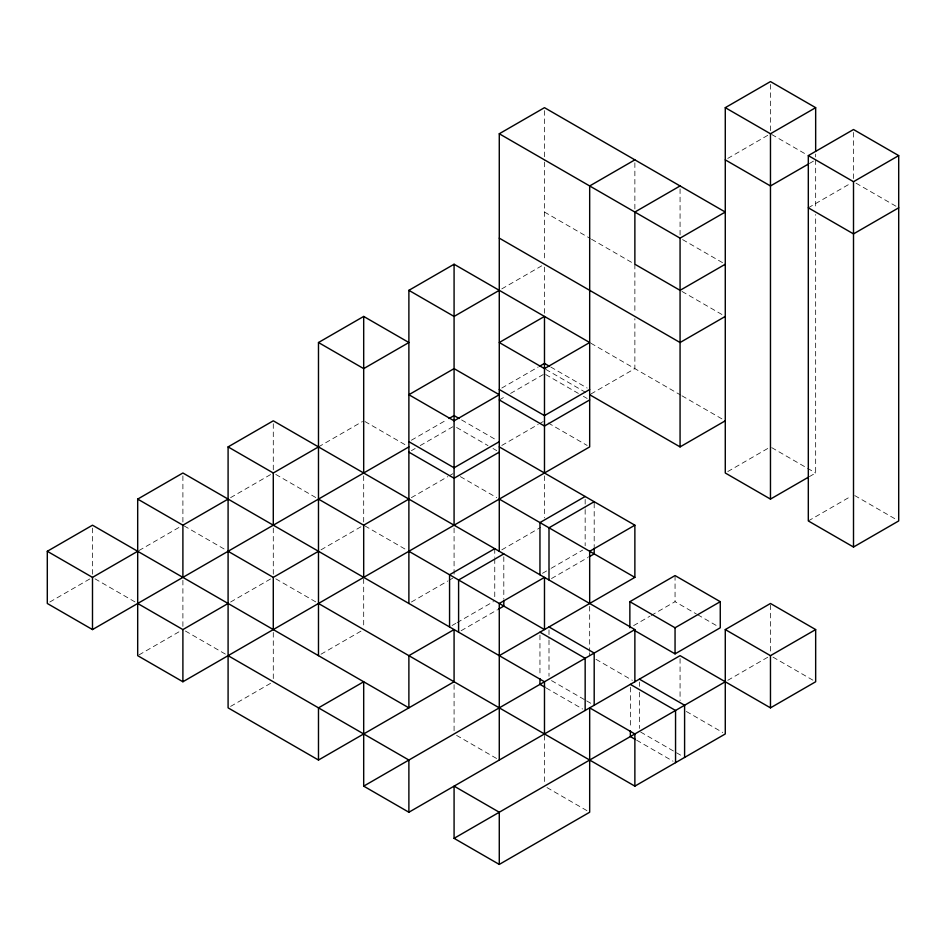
<?xml version="1.0" encoding="UTF-8"?>
<svg xmlns="http://www.w3.org/2000/svg" width="946" height="946" viewBox="0 0 946 946"><rect width="100%" height="100%" fill="white"/><g stroke="black" fill="none" stroke-linecap="round" stroke-linejoin="round"><path stroke-width="0.71" stroke-dasharray="4.73 3.55" d="M501.794 288.885L543.217 264.963M727.781 158.408L769.216 134.486M49.807 602.023L91.242 578.112M138.956 550.56L180.379 526.638M230.599 497.643L270.781 474.454M318.483 446.902L362.436 421.538M809.386 163.481L814.411 160.584M808.31 207.801L850.986 183.157M411.392 440.233L446.547 419.941M501.794 388.049L538.203 367.024M411.392 450.674L415.164 448.499M420.178 445.601L452.827 426.752M499.275 399.933L505.554 396.315M510.58 393.418L543.217 374.569M138.956 654.939L180.379 631.017M230.599 602.023L272.034 578.112M321.001 549.839L362.436 525.917M411.392 497.643L447.801 476.63M449.054 475.897L452.827 473.733M501.794 445.46L538.203 424.435M539.457 423.713L543.217 421.538M590.931 393.997L634.872 368.621L634.872 318.636M230.599 706.402L272.034 682.492M321.001 654.218L362.436 630.296M411.392 602.023L447.801 581.01M449.054 580.276L452.827 578.112M501.794 549.839L540.71 527.371M452.07 625.507L455.842 623.343M457.095 622.61L493.505 601.597M542.472 573.323L550.004 568.972M551.258 568.25L582.641 550.123M727.781 471.557L770.47 446.902M461.116 630.734L497.525 609.709M551.506 578.538L587.915 557.525M809.386 476.63L815.665 473L815.665 214.517M808.31 520.939L850.986 496.295M633.631 625.602L649.949 616.177M651.203 615.456L675.054 601.68L696.398 614.001M727.781 680.316L769.216 656.394M771.723 134.486L806.879 154.789M856.012 183.157L897.447 207.079M682.586 239.598L722.756 262.787M544.482 212.058L590.316 238.51M591.581 239.255L632.33 262.775M681.983 291.439L722.72 314.959M590.931 343.256L680.706 395.085M681.983 395.818L725.275 420.816M771.723 447.635L815.665 473M854.758 495.574L896.193 519.496M550.761 367.024L587.17 388.049M545.736 369.354L587.17 393.264M545.736 374.569L578.373 393.418M583.398 396.315L587.17 398.491M548.242 422.992L587.17 445.46M461.613 419.941L496.768 440.233M456.599 427.486L487.982 445.601M493.008 448.499L496.768 450.674M364.943 421.538L406.378 445.46M460.359 476.63L496.768 497.643M772.977 657.115L813.158 680.316M697.663 614.723L718.995 627.044M275.806 474.454L315.976 497.643M364.943 525.917L406.378 549.839M595.956 659.291L632.366 680.316M686.347 711.475L722.756 732.5M551.506 680.6L585.408 700.17M586.662 700.903L592.941 704.522M640.655 732.062L682.078 755.984M546.232 687.99L582.641 709.015M636.634 740.186L673.044 761.211M184.151 525.917L225.586 549.839M275.806 578.834L315.976 602.023M456.599 735.397L498.022 759.319M546.989 787.592L587.17 810.781M95.014 578.834L135.183 602.023M185.404 631.017L225.586 654.218M853.505 132.416L853.505 178.806M815.665 154.056L815.665 156.965M815.665 159.862L815.665 208.605M770.47 84.478L770.47 130.867M770.47 604.932L770.47 654.218M680.068 188.857L680.068 235.247M680.068 658.57L680.068 700.608M675.054 575.582L675.054 601.68M639.39 682.054L639.39 686.394M639.39 692.2L639.39 728.444M634.872 162.807L634.872 209.846M634.872 264.241L634.872 312.759M630.355 687.269L630.355 727.864M594.194 503.154L594.194 546.646M589.677 606.374L589.677 651.321M589.677 652.764L589.677 655.661M585.16 499.382L585.16 508.085M585.16 509.539L585.16 545.783M548.999 629.859L548.999 638.562M548.999 640.004L548.999 676.248M544.482 110.611L544.482 160.595M544.482 162.073L544.482 261.344M544.482 267.139L544.482 314.983M544.482 475.897L544.482 517.947M544.482 735.397L544.482 784.695M539.953 635.085L539.953 675.669M503.804 556.792L503.804 598.842M494.758 548.68L494.758 557.371M494.758 558.826L494.758 597.967M454.08 528.093L454.08 574.482M454.08 684.656L454.08 732.5M363.69 475.897L363.69 522.298M363.69 578.834L363.69 626.678M273.288 423.713L273.288 470.103M273.288 528.093L273.288 574.482M273.288 632.472L273.288 678.861M182.897 475.897L182.897 522.298M182.897 580.276L182.897 626.678M92.495 528.093L92.495 574.482"/><path stroke-width="1.42" d="M499.275 133.764L544.482 107.667L725.275 212.046L680.068 238.144L499.275 133.764L499.275 551.282M318.483 342.523L363.69 316.437L408.885 342.523L363.69 368.621L318.483 342.523L318.483 655.661M408.885 603.477L408.885 290.339L454.08 264.241L589.677 342.523L544.482 368.621L499.275 342.523L544.482 316.437L544.482 473M634.872 159.862L589.677 185.96L589.677 446.902L182.897 681.759L137.69 655.661L137.69 499.098L182.897 473L544.482 681.759L544.482 733.954M808.132 477.352L770.47 499.098L725.275 473L725.275 107.667L770.47 81.581L815.665 107.667L815.665 151.159M408.885 446.902L92.495 629.575L47.3 603.477L47.3 551.282L92.495 525.196L408.885 707.856L408.885 655.661L454.08 629.575L454.08 681.759L318.483 760.04L228.092 707.856L228.092 446.902L273.288 420.816L634.872 629.575L634.872 681.759M499.275 290.339L454.08 316.437L408.885 290.339M680.068 185.96L634.872 212.046L634.872 264.241L680.068 290.339L725.275 264.241M725.275 107.667L770.47 133.764L815.665 107.667M808.31 155.605L853.505 129.519L898.7 155.605L898.7 520.939L853.505 547.036L808.31 520.939L808.31 155.605L853.505 181.703L898.7 155.605M47.3 551.282L92.495 577.379L137.69 551.282M137.69 499.098L182.897 525.196L228.092 499.098M228.092 446.902L273.288 473L318.483 446.902M808.132 164.214L770.47 185.96L725.275 159.862M449.054 418.487L454.08 415.59L459.106 418.487M539.457 366.303L544.482 363.406L549.496 366.303M898.7 207.801L853.505 233.899L808.31 207.801M499.275 441.687L454.08 467.785L408.885 441.687M589.677 389.504L544.482 415.59L499.275 389.504M137.69 603.477L182.897 629.575L228.092 603.477M228.092 551.282L273.288 577.379L318.483 551.282M318.483 499.098L363.69 525.196L408.885 499.098M725.275 316.437L680.068 342.523L499.275 238.144M499.275 452.129L454.08 478.227L408.885 452.129M589.677 399.933L544.482 426.031L499.275 399.933M494.758 548.68L449.563 574.766L449.563 626.962M585.16 496.484L539.953 522.582L539.953 574.778M589.677 394.719L680.068 446.902L725.275 420.816M503.804 553.895L458.597 579.993L458.597 632.176M594.194 501.711L548.999 527.797L548.999 579.993M499.275 655.661L634.872 577.379L634.872 525.196L589.677 551.282L589.677 603.477M498.779 608.988L503.804 606.09L503.804 600.284M589.169 556.792L594.194 553.895L594.194 548.101M629.859 627.777L629.859 601.68L675.054 575.582L720.261 601.68L720.261 627.777L675.054 653.863L634.884 630.675M318.483 760.04L318.483 707.856L363.69 681.759L363.69 786.138L634.872 629.575M629.859 601.68L675.054 627.777L720.261 601.68M363.69 786.138L408.885 812.236L680.068 655.661L770.47 707.856L815.665 681.759L815.665 629.575L770.47 603.477L725.275 629.575L725.275 733.954L634.872 786.138L318.483 603.477M454.08 838.333L499.275 864.419L499.275 812.236L454.08 786.138L454.08 838.333L725.275 681.759M725.275 629.575L770.47 655.661L815.665 629.575M499.275 864.419L589.677 812.236L589.677 707.856L634.872 733.954L634.872 786.138M499.275 446.902L634.872 525.196M499.275 499.098L634.872 577.379M548.999 626.962L594.194 653.059L594.194 705.243M639.39 679.145L684.597 705.243L684.597 757.439M408.885 551.282L544.482 629.575L544.482 577.379L499.275 603.477L499.275 760.04M539.953 632.176L585.16 658.274L585.16 710.47M630.355 684.372L675.55 710.47L675.55 762.653M544.979 687.269L539.953 684.372L539.953 678.578M635.381 739.465L630.355 736.556L630.355 730.761M228.092 655.661L408.885 760.04L408.885 812.236M853.505 181.703L853.505 547.036M770.47 133.764L770.47 499.098M770.47 655.661L770.47 707.856M680.068 238.144L680.068 446.902M675.054 627.777L675.054 653.863M454.08 264.241L454.08 525.196M363.69 316.437L363.69 473M363.69 525.196L363.69 577.379M273.288 473L273.288 525.196M273.288 577.379L273.288 629.575M182.897 525.196L182.897 577.379M182.897 629.575L182.897 681.759M92.495 577.379L92.495 629.575M454.08 368.621L408.885 394.719L454.08 420.816L499.275 394.719L454.08 368.621"/></g></svg>
